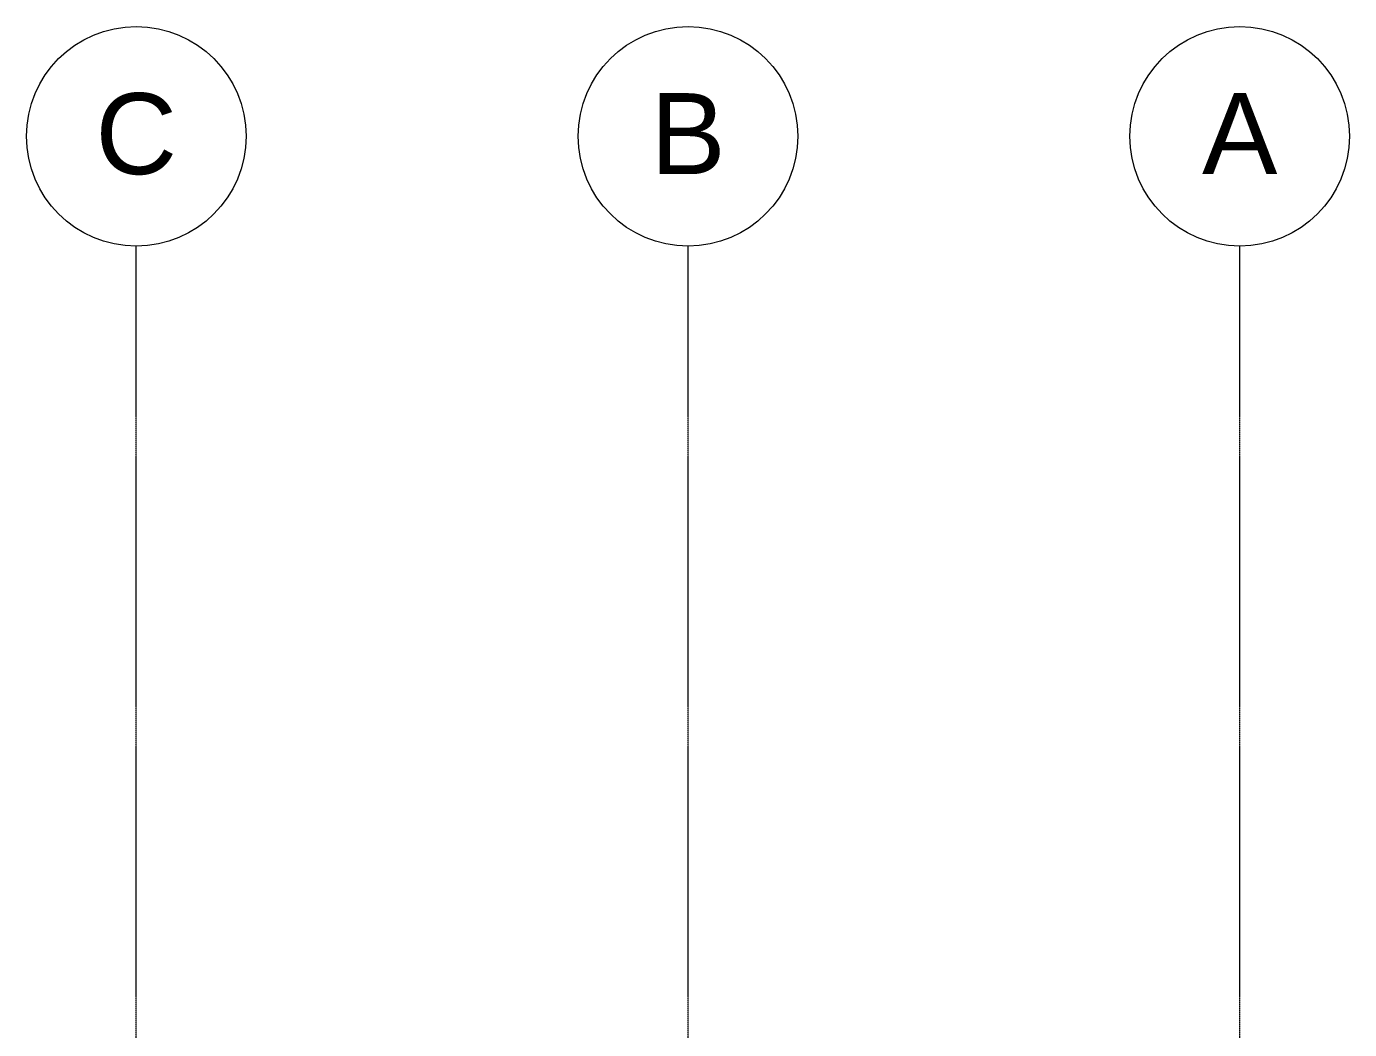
# Model space of a CAD drawing. Header units: inches. Extents: x -27425 to 3657, y -265 to 853.
# Drawn here: x -21433 to -20855, y 306 to 745 of the extents above; entities that cross this region are included whole.
import ezdxf

# ---------------------------------------------------------------- set-up
doc = ezdxf.new("R2010")
doc.units = ezdxf.units.IN
doc.header["$MEASUREMENT"] = 0
doc.linetypes.add('Grid Line 1_2_', pattern=[0.875, 0.5, -0.125, 0.125, -0.125])
doc.layers.add('S-GRID', color=1, linetype='Continuous', lineweight=9)
doc.layers.add('S-GRID-IDEN', color=1, linetype='Continuous', lineweight=9)
doc.styles.add('Arial_1', font='arial.ttf', dxfattribs={"height": 35.407186})

# ---------------------------------------------------------------- blocks, each defined once
blk = doc.blocks.new('Grid - Grid Head - Circle-14747-Section 15')
at = {"layer": 'S-GRID-IDEN'}
blk.add_circle((-21143.8, 696.66), 48, dxfattribs=at)

msp = doc.modelspace()

# ---------------------------------------------------------------- linework, layer by layer
at = {"layer": 'S-GRID', "linetype": 'Grid Line 1_2_'}
for p, q in [((-21385.05, -132), (-21385.05, 648.66)), ((-21143.8, -132), (-21143.8, 648.66)), ((-20902.55, -132), (-20902.55, 648.66))]:
    msp.add_line(p, q, dxfattribs=at)

# ---------------------------------------------------------------- block references
at = {"layer": 'S-GRID-IDEN'}
for p in [(-241.25, 0), (0, 0), (241.25, 0)]:
    msp.add_blockref('Grid - Grid Head - Circle-14747-Section 15', p, dxfattribs=at)

# ---------------------------------------------------------------- next in the draw order: texts
at = {"layer": 'S-GRID-IDEN', "char_height": 35.41, "attachment_point": 2, "line_spacing_factor": 0.938532, "style": 'Arial_1', "bg_fill": 3, "box_fill_scale": 1.25, "bg_fill_color": 0, "bg_fill_transparency": 0}
for s, insert, width in [('C', (-21385.06, 715.53), 42.336), ('B', (-21143.81, 715.53), 39.312), ('A', (-20902.56, 715.53), 39.312)]:
    msp.add_mtext(s, dxfattribs=dict(at, insert=insert, width=width))

doc.saveas('drawing.dxf')
